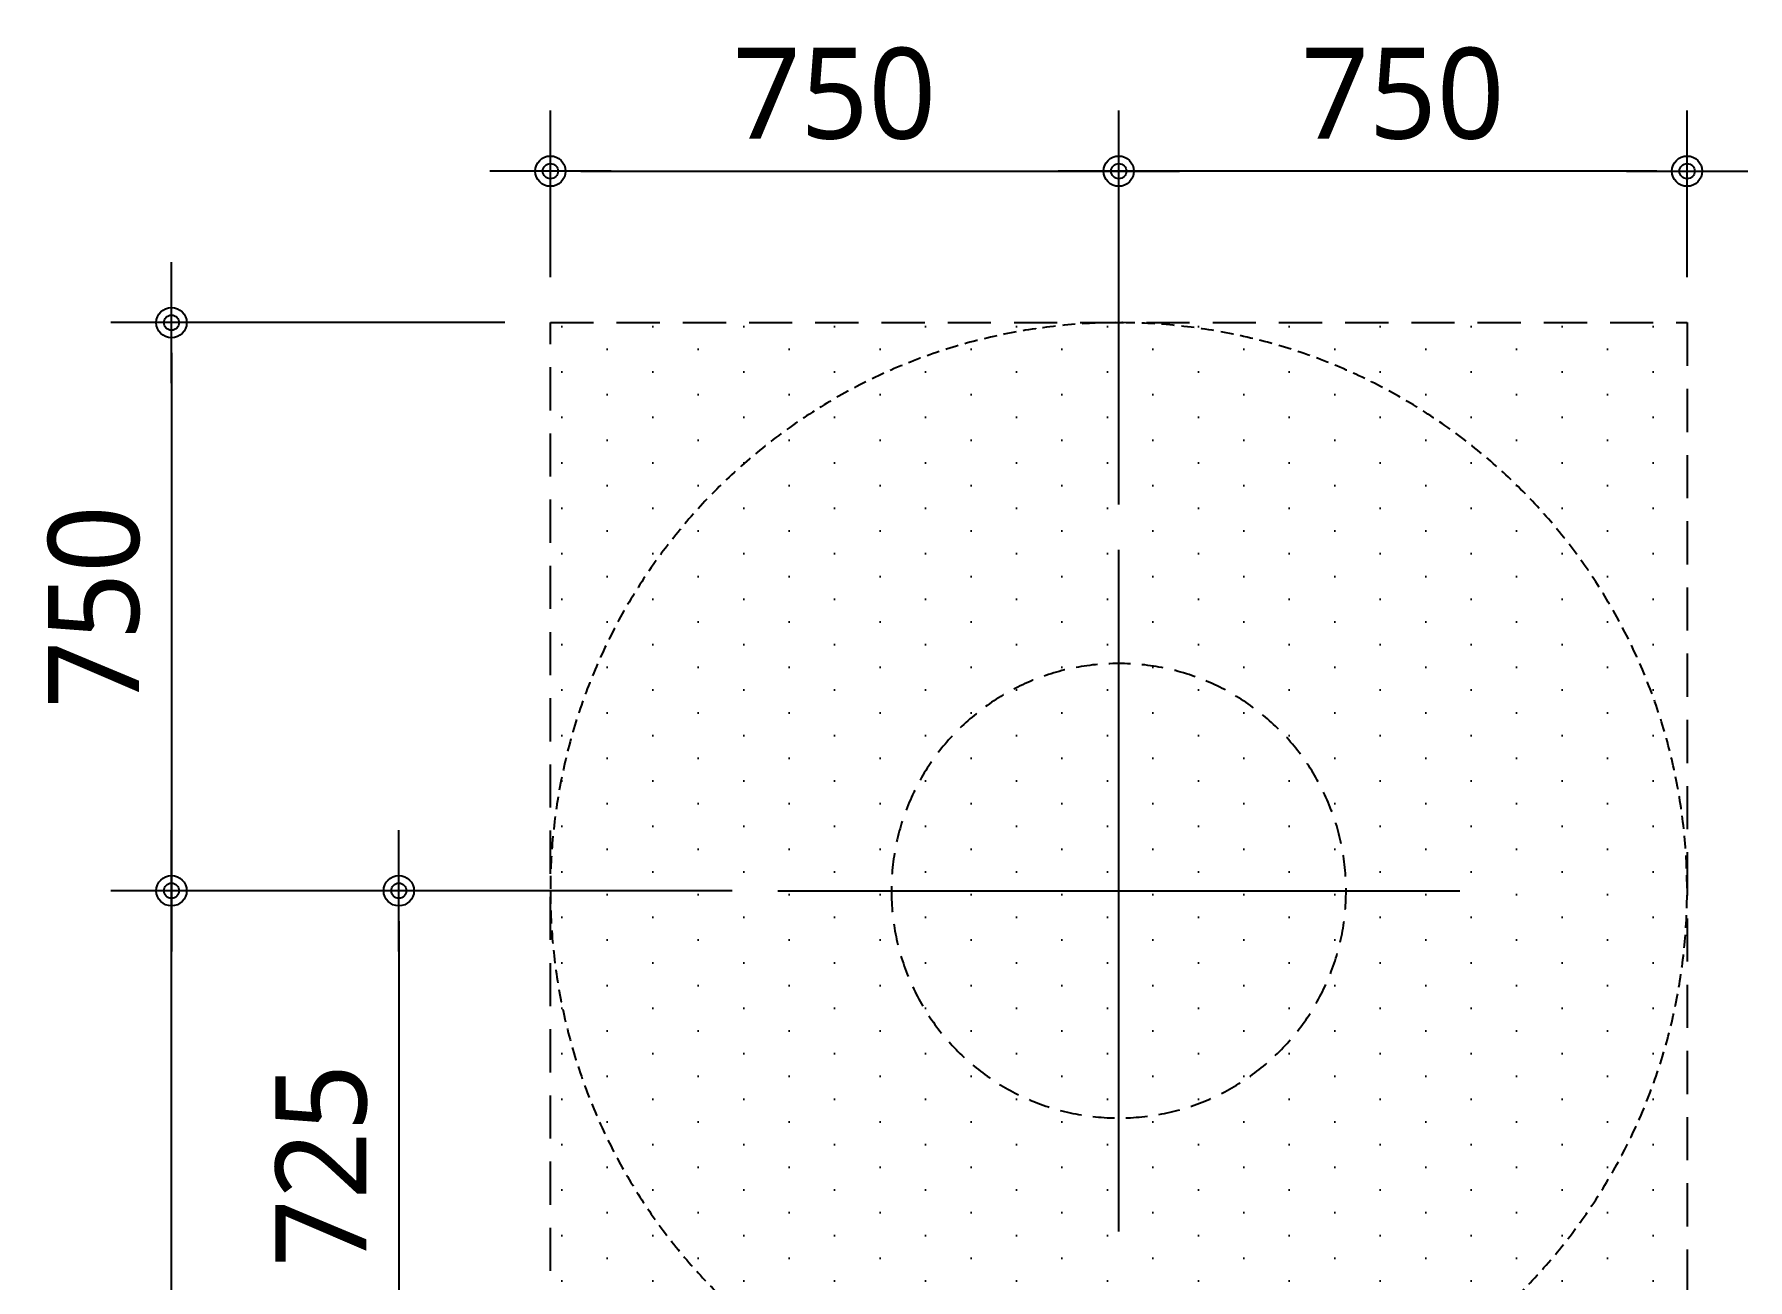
# Model space of a CAD drawing. Header units: millimetres. Extents: x 317501 to 814054, y -400799 to -14117.
# Drawn here: x 734508 to 736769, y -49526 to -47882 of the extents above; entities that cross this region are included whole.
import ezdxf
from ezdxf.xclip import XClip

# ---------------------------------------------------------------- set-up
doc = ezdxf.new("R2010")
doc.units = ezdxf.units.MM
doc.header["$LTSCALE"] = 38
doc.header["$XCLIPFRAME"] = 0
doc.linetypes.add('XS-기초$0$HID', pattern=[2.3, 1.5, -0.8])
doc.layers.get('Defpoints').update_dxf_attribs({"color": 145})
for name, color, linetype in [('DIM', 7, 'Continuous'), ('DOT', 3, 'Continuous'), ('XS-기초$0$PILE', 3, 'XS-기초$0$HID'), ('XS-기초$0$보강구간', 6, 'XS-기초$0$HID')]:
    doc.layers.add(name, color=color, linetype=linetype)
doc.layers.add('XS-기초$0$DEFPOINT', color=144, linetype='Continuous', plot=False)
doc.styles.add('맑은고딕', font='malgun.ttf')
doc.dimstyles.new('DIM_40', dxfattribs={"dimscale": 40, "dimtxt": 3, "dimasz": 1, "dimexe": 2, "dimexo": 1.5, "dimgap": 1, "dimtad": 1, "dimdec": 0, "dimzin": 0, "dimdsep": 46, "dimtxsty": '맑은고딕', "dimblk1": 'DIMDOT', "dimblk2": 'DIMDOT', "dimsah": 1, "dimcen": 0.09, "dimdle": 2, "dimclrd": 7, "dimclre": 7, "dimclrt": 6, "dimadec": 0, "dimazin": 0, "dimtfac": 1, "dimtdec": 0, "dimtix": 1, "dimtmove": 2, "dimatfit": 3, "dimldrblk": 'DIMDOT', "dimfxl": 0, "dimtolj": 1, "dimtzin": 0, "dimarcsym": 0})

# ---------------------------------------------------------------- blocks, each defined once
blk = doc.blocks.new('XS-기초$0$PILE-600')
at = {"layer": 'XS-기초$0$DEFPOINT', "color": 173, "linetype": 'XS-기초$0$HID', "ltscale": 0.3}
blk.add_circle((0, 0), 750, dxfattribs=at)
at = {"layer": 'XS-기초$0$PILE', "linetype": 'Continuous'}
for p, q in [((0, -450), (0, 450)), ((-450, 0), (450, 0))]:
    blk.add_line(p, q, dxfattribs=at)
at = {"layer": 'XS-기초$0$PILE', "ltscale": 0.5}
blk.add_circle((0, 0), 300, dxfattribs=at)
blk = doc.blocks.new('XS-기초')
at = {"layer": 'XS-기초$0$보강구간'}
blk.add_lwpolyline([(167795, 211965), (164795, 211965), (164795, 213465), (167795, 213465)], close=True, dxfattribs=at)
at = {"layer": 'XS-기초$0$PILE', "xscale": -1, "rotation": 180}
blk.add_blockref('XS-기초$0$PILE-600', (167045, 212715), dxfattribs=at)
blk = doc.blocks.new('DIMDOT')
at = {"layer": 'DIM', "linetype": 'Continuous'}
blk.add_line((-2, 0), (2, 0), dxfattribs=at)
for radius in [0.5, 0.25]:
    blk.add_circle((0, 0), radius, dxfattribs=at)
blk = doc.blocks.new('*D227')
at = {"layer": 'Defpoints', "color": 0, "linetype": 'Continuous', "transparency": 16777216}
for p in [(734688.9, -49012.5), (735488.9, -49012.5), (735488.9, -50512.5)]:
    blk.add_point(p, dxfattribs=at)
at = {"layer": 'DIM', "color": 7, "linetype": 'Continuous', "lineweight": -2, "transparency": 16777216}
for p, q in [((735428.9, -49012.5), (734608.9, -49012.5)), ((734688.9, -50472.5), (734688.9, -49052.5)), ((735428.9, -50512.5), (734608.9, -50512.5))]:
    blk.add_line(p, q, dxfattribs=at)
at = {"layer": 'DIM', "color": 7, "linetype": 'Continuous', "lineweight": -2, "transparency": 16777216, "xscale": 40, "yscale": 40, "zscale": 40}
for p, rotation in [((734688.9, -49012.5), 90), ((734688.9, -50512.5), 270)]:
    blk.add_blockref('DIMDOT', p, dxfattribs=dict(at, rotation=rotation))
at = {"layer": 'DIM', "color": 6, "linetype": 'Continuous', "transparency": 16777216, "insert": (734586.6, -49762.5), "char_height": 120, "attachment_point": 5, "rotation": 90, "style": '맑은고딕'}
blk.add_mtext('\\A1;1500', dxfattribs=at)
blk = doc.blocks.new('*D230')
at = {"layer": 'Defpoints', "color": 0, "linetype": 'Continuous', "transparency": 16777216}
for p in [(735188.9, -48262.5), (734688.9, -49012.5), (735488.9, -49012.5)]:
    blk.add_point(p, dxfattribs=at)
at = {"layer": 'DIM', "color": 7, "linetype": 'Continuous', "lineweight": -2, "transparency": 16777216}
for p, q in [((735128.9, -48262.5), (734608.9, -48262.5)), ((734688.9, -48302.5), (734688.9, -48972.5)), ((735428.9, -49012.5), (734608.9, -49012.5))]:
    blk.add_line(p, q, dxfattribs=at)
at = {"layer": 'DIM', "color": 7, "linetype": 'Continuous', "lineweight": -2, "transparency": 16777216, "xscale": 40, "yscale": 40, "zscale": 40}
for p, rotation in [((734688.9, -48262.5), 90), ((734688.9, -49012.5), 270)]:
    blk.add_blockref('DIMDOT', p, dxfattribs=dict(at, rotation=rotation))
at = {"layer": 'DIM', "color": 6, "linetype": 'Continuous', "transparency": 16777216, "insert": (734586.9, -48637.5), "char_height": 120, "attachment_point": 5, "rotation": 90, "style": '맑은고딕'}
blk.add_mtext('\\A1;750', dxfattribs=at)
blk = doc.blocks.new('*D232')
at = {"layer": 'Defpoints', "color": 0, "linetype": 'Continuous', "transparency": 16777216}
for p in [(735488.9, -49012.5), (734988.9, -49737.5), (735746.9, -49737.5)]:
    blk.add_point(p, dxfattribs=at)
at = {"layer": 'DIM', "color": 7, "linetype": 'Continuous', "lineweight": -2, "transparency": 16777216}
for p, q in [((735428.9, -49012.5), (734908.9, -49012.5)), ((734988.9, -49052.5), (734988.9, -49697.5)), ((735686.9, -49737.5), (734908.9, -49737.5))]:
    blk.add_line(p, q, dxfattribs=at)
at = {"layer": 'DIM', "color": 7, "linetype": 'Continuous', "lineweight": -2, "transparency": 16777216, "xscale": 40, "yscale": 40, "zscale": 40}
for p, rotation in [((734988.9, -49012.5), 90), ((734988.9, -49737.5), 270)]:
    blk.add_blockref('DIMDOT', p, dxfattribs=dict(at, rotation=rotation))
at = {"layer": 'DIM', "color": 6, "linetype": 'Continuous', "transparency": 16777216, "insert": (734886.9, -49375), "char_height": 120, "attachment_point": 5, "rotation": 90, "style": '맑은고딕'}
blk.add_mtext('\\A1;725', dxfattribs=at)
blk = doc.blocks.new('*D236')
at = {"layer": 'Defpoints', "color": 0, "linetype": 'Continuous', "transparency": 16777216}
for p in [(735938.9, -48062.5), (735188.9, -48262.5), (735938.9, -48562.5)]:
    blk.add_point(p, dxfattribs=at)
at = {"layer": 'DIM', "color": 7, "linetype": 'Continuous', "lineweight": -2, "transparency": 16777216}
for p, q in [((735188.9, -48202.5), (735188.9, -47982.5)), ((735938.9, -48502.5), (735938.9, -47982.5)), ((735228.9, -48062.5), (735898.9, -48062.5))]:
    blk.add_line(p, q, dxfattribs=at)
at = {"layer": 'DIM', "color": 7, "linetype": 'Continuous', "lineweight": -2, "transparency": 16777216, "xscale": 40, "yscale": 40, "zscale": 40, "rotation": 180}
blk.add_blockref('DIMDOT', (735188.9, -48062.5), dxfattribs=at)
at = {"layer": 'DIM', "color": 7, "linetype": 'Continuous', "lineweight": -2, "transparency": 16777216, "xscale": 40, "yscale": 40, "zscale": 40}
blk.add_blockref('DIMDOT', (735938.9, -48062.5), dxfattribs=at)
at = {"layer": 'DIM', "color": 6, "linetype": 'Continuous', "transparency": 16777216, "insert": (735563.9, -47960.5), "char_height": 120, "attachment_point": 5, "style": '맑은고딕'}
blk.add_mtext('\\A1;750', dxfattribs=at)
blk = doc.blocks.new('*D237')
at = {"layer": 'Defpoints', "color": 0, "linetype": 'Continuous', "transparency": 16777216}
for p in [(735938.9, -48062.5), (736688.9, -48262.5), (735938.9, -48562.5)]:
    blk.add_point(p, dxfattribs=at)
at = {"layer": 'DIM', "color": 7, "linetype": 'Continuous', "lineweight": -2, "transparency": 16777216}
for p, q in [((735938.9, -48502.5), (735938.9, -47982.5)), ((736688.9, -48202.5), (736688.9, -47982.5)), ((736648.9, -48062.5), (735978.9, -48062.5))]:
    blk.add_line(p, q, dxfattribs=at)
at = {"layer": 'DIM', "color": 7, "linetype": 'Continuous', "lineweight": -2, "transparency": 16777216, "xscale": 40, "yscale": 40, "zscale": 40, "rotation": 180}
blk.add_blockref('DIMDOT', (735938.9, -48062.5), dxfattribs=at)
at = {"layer": 'DIM', "color": 7, "linetype": 'Continuous', "lineweight": -2, "transparency": 16777216, "xscale": 40, "yscale": 40, "zscale": 40}
blk.add_blockref('DIMDOT', (736688.9, -48062.5), dxfattribs=at)
at = {"layer": 'DIM', "color": 6, "linetype": 'Continuous', "transparency": 16777216, "insert": (736313.9, -47960.5), "char_height": 120, "attachment_point": 5, "style": '맑은고딕'}
blk.add_mtext('\\A1;750', dxfattribs=at)

msp = doc.modelspace()

# ---------------------------------------------------------------- hatches: boundary and pattern name
at = {"layer": 'DOT'}
h = msp.add_hatch(dxfattribs=at)
h.set_pattern_fill('DOTS', color=256, scale=60, angle=-90, style=0)
h.set_pattern_definition([(270, (572003.93, -278127.5), (60, -30), [0, -60])])
h.paths.add_polyline_path([(736688.9, -51262.5), (735188.9, -51262.5), (735188.9, -48262.5), (736688.9, -48262.5)])

# ---------------------------------------------------------------- block references
ref = msp.add_blockref('XS-기초', (948653.9, -216057.5), dxfattribs=dict(rotation=89.99999999999909))
XClip(ref).set_block_clipping_path([(160289.9999999976, 191975.0000000133), (182714.9999999962, 224100.000000005)])

# ---------------------------------------------------------------- dimensions: what is measured, and where the dimension line sits
at = {"layer": 'DIM', "linetype": 'Continuous'}
dim = msp.add_linear_dim(base=(735938.9, -48062.5), p1=(735188.9, -48262.5), p2=(735938.9, -48562.5), dimstyle='DIM_40', override={"dimtix": 1, "dimatfit": 3}, dxfattribs=at)
dim.commit()
dim.dimension.update_dxf_attribs({"geometry": '*D236', "text_midpoint": (735563.9, -47960.5)})
for base, p1, p2, angle, picture, middle in [((735938.9, -48062.5), (736688.9, -48262.5), (735938.9, -48562.5), 180, '*D237', (736313.9, -47960.5)), ((734688.9, -49012.5), (735188.9, -48262.5), (735488.9, -49012.5), 270, '*D230', (734586.9, -48637.5)), ((734688.9, -49012.5), (735488.9, -50512.5), (735488.9, -49012.5), 90, '*D227', (734586.6, -49762.5)), ((734988.9, -49737.5), (735488.9, -49012.5), (735746.9, -49737.5), 270, '*D232', (734886.9, -49375))]:
    dim = msp.add_linear_dim(base=base, p1=p1, p2=p2, angle=angle, dimstyle='DIM_40', override={"dimtix": 1, "dimatfit": 3}, dxfattribs=at)
    dim.commit()
    dim.dimension.update_dxf_attribs({"geometry": picture, "text_midpoint": middle})

doc.saveas('drawing.dxf')
